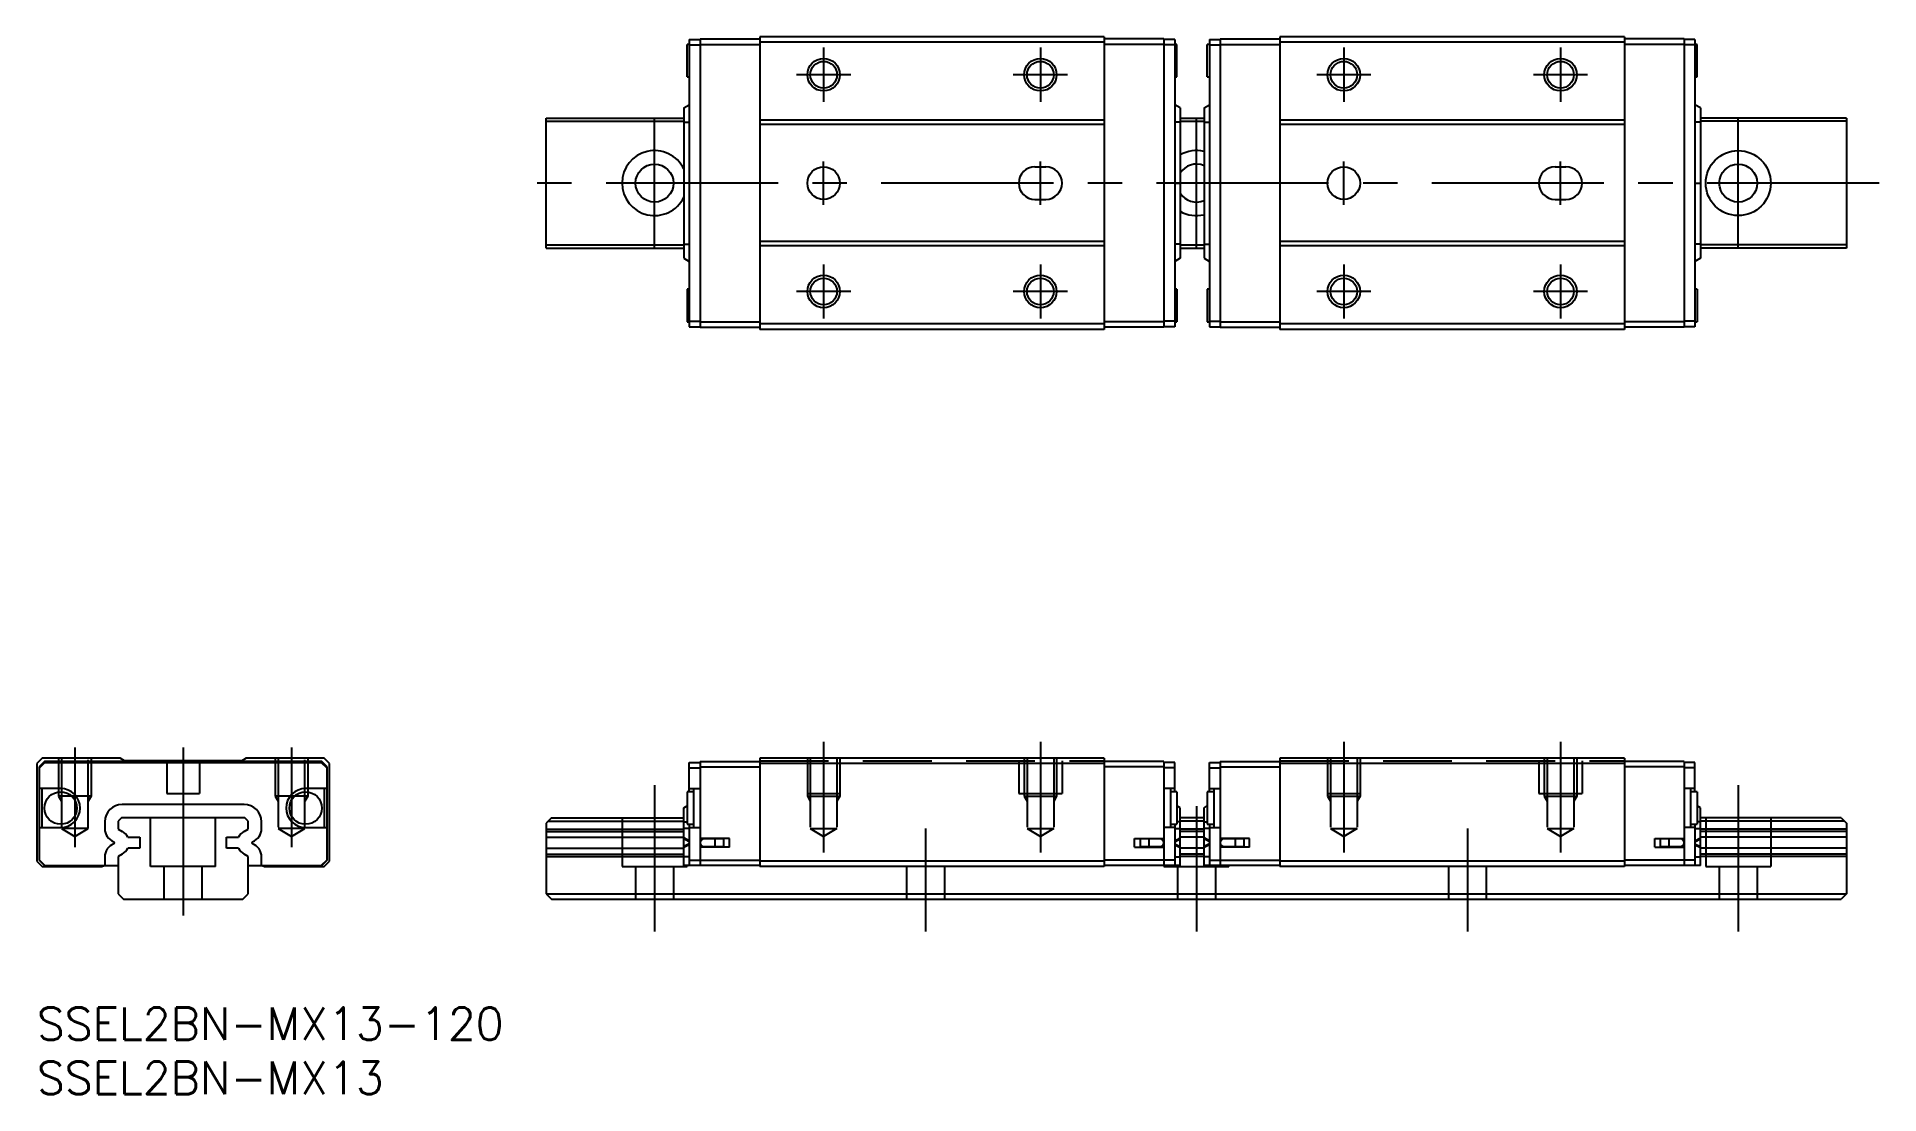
# Model space of a CAD drawing. Extents: x 0 to 170, y -8 to 90.
import ezdxf

# ---------------------------------------------------------------- set-up
doc = ezdxf.new("R2010")
doc.units = 0
doc.header["$LTSCALE"] = 0.5
doc.linetypes.add('CENTER', pattern=[50.8, 31.75, -6.35, 6.35, -6.35])
doc.linetypes.add('DASHED', pattern=[19.05, 12.7, -6.35])
for name, color, linetype in [('MSM_CENTER', 1, 'CENTER'), ('MSM_CONTINUOUS', 7, 'CONTINUOUS'), ('MSM_DASHED', 4, 'DASHED'), ('MSM_NARROW', 5, 'CONTINUOUS'), ('MSM_PART_NUMBER', 7, 'CONTINUOUS')]:
    doc.layers.add(name, color=color, linetype=linetype)
doc.styles.get("Standard").update_dxf_attribs({"font": 'txt.shx', "height": 3, "bigfont": 'bigfont.shx'})

# ---------------------------------------------------------------- blocks, each defined once
blk = doc.blocks.new('*U2')
at = {"layer": 'MSM_PART_NUMBER'}
blk.add_text('SSEL2BN-MX13-120', height=3, dxfattribs=at).set_placement((0, -3))
blk = doc.blocks.new('*U3')
at = {"layer": 'MSM_PART_NUMBER'}
blk.add_text('SSEL2BN-MX13', height=3, dxfattribs=at).set_placement((0, -8))

msp = doc.modelspace()

# ---------------------------------------------------------------- linework, layer by layer
at = {"layer": 'MSM_CENTER'}
for p, q in [((72.6, 88.57), (72.6, 83.57)), ((92.6, 88.57), (92.6, 83.57)), ((120.6, 88.57), (120.6, 83.57)), ((140.6, 88.57), (140.6, 83.57)), ((75.1, 86.07), (70.1, 86.07)), ((95.1, 86.07), (90.1, 86.07)), ((123.1, 86.07), (118.1, 86.07)), ((143.1, 86.07), (138.1, 86.07)), ((57, 70.07), (57, 82.07)), ((107, 70.07), (107, 82.07)), ((157, 70.07), (157, 82.07)), ((72.6, 74.07), (72.6, 78.07)), ((92.6, 74.07), (92.6, 78.07)), ((120.6, 74.07), (120.6, 78.07)), ((140.6, 74.07), (140.6, 78.07)), ((170, 76.07), (44, 76.07)), ((72.6, 68.57), (72.6, 63.57)), ((92.6, 68.57), (92.6, 63.57)), ((120.6, 68.57), (120.6, 63.57)), ((140.6, 68.57), (140.6, 63.57)), ((75.1, 66.07), (70.1, 66.07)), ((95.1, 66.07), (90.1, 66.07)), ((123.1, 66.07), (118.1, 66.07)), ((143.1, 66.07), (138.1, 66.07)), ((3.5, 24), (3.5, 14.79)), ((13.5, 24), (13.5, 8.5)), ((23.5, 24), (23.5, 14.79)), ((72.6, 24.5), (72.6, 14.29)), ((92.6, 24.5), (92.6, 14.29)), ((120.6, 24.5), (120.6, 14.29)), ((140.6, 24.5), (140.6, 14.29)), ((57, 20.5), (57, 7)), ((157, 20.5), (157, 7)), ((107, 18.58), (107, 7)), ((82, 16.5), (82, 7)), ((132, 16.5), (132, 7))]:
    msp.add_line(p, q, dxfattribs=at)
at = {"layer": 'MSM_CONTINUOUS'}
for p, q in [((60, 85.87), (60, 88.87)), ((60.2, 88.87), (60, 88.87)), ((60.2, 89.32), (60.2, 62.82)), ((60.2, 89.32), (61.2, 89.32)), ((60.2, 88.82), (61.2, 88.82)), ((61.2, 89.37), (61.2, 62.77)), ((61.2, 89.37), (66.7, 89.37)), ((61.2, 88.87), (66.7, 88.87)), ((98.5, 89.57), (66.7, 89.57)), ((66.7, 89.57), (66.7, 62.57)), ((98.5, 89.07), (66.7, 89.07)), ((98.5, 89.57), (98.5, 62.57)), ((104, 89.37), (98.5, 89.37)), ((104, 88.87), (98.5, 88.87)), ((104, 89.37), (104, 62.77)), ((105, 89.32), (104, 89.32)), ((105, 88.82), (104, 88.82)), ((105, 89.32), (105, 62.82)), ((105.2, 88.87), (105, 88.87)), ((105.2, 85.87), (105.2, 88.87)), ((108, 85.87), (108, 88.87)), ((108.2, 88.87), (108, 88.87)), ((108.2, 89.32), (108.2, 62.82)), ((108.2, 89.32), (109.2, 89.32)), ((108.2, 88.82), (109.2, 88.82)), ((109.2, 89.37), (109.2, 62.77)), ((109.2, 89.37), (114.7, 89.37)), ((109.2, 88.87), (114.7, 88.87)), ((114.7, 89.57), (114.7, 62.57)), ((146.5, 89.57), (114.7, 89.57)), ((146.5, 89.07), (114.7, 89.07)), ((146.5, 89.57), (146.5, 62.57)), ((152, 89.37), (146.5, 89.37)), ((152, 88.87), (146.5, 88.87)), ((152, 89.37), (152, 62.77)), ((153, 89.32), (152, 89.32)), ((153, 88.82), (152, 88.82)), ((153, 89.32), (153, 62.82)), ((153.2, 88.87), (153, 88.87)), ((153.2, 85.87), (153.2, 88.87)), ((60, 85.87), (60.2, 85.87)), ((105, 85.87), (105.2, 85.87)), ((108, 85.87), (108.2, 85.87)), ((153, 85.87), (153.2, 85.87)), ((47, 82.07), (59.7, 82.07)), ((47, 70.07), (47, 82.07)), ((47, 81.77), (59.7, 81.77)), ((59.7, 83), (60.2, 83.3)), ((59.7, 83), (59.7, 69.14)), ((59.7, 81.7), (60.2, 81.7)), ((98.5, 81.87), (66.7, 81.87)), ((105.5, 83), (105, 83.3)), ((105.5, 81.7), (105, 81.7)), ((105.5, 83), (105.5, 69.14)), ((105.5, 82.07), (107.7, 82.07)), ((105.5, 81.77), (107.7, 81.77)), ((107.7, 83), (108.2, 83.3)), ((107.7, 83), (107.7, 69.14)), ((107.7, 81.7), (108.2, 81.7)), ((146.5, 81.87), (114.7, 81.87)), ((153.5, 83), (153, 83.3)), ((153.5, 81.7), (153, 81.7)), ((153.5, 83), (153.5, 69.14)), ((167, 82.07), (153.5, 82.07)), ((167, 81.77), (153.5, 81.77)), ((167, 82.07), (167, 70.07)), ((98.5, 81.47), (66.7, 81.47)), ((146.5, 81.47), (114.7, 81.47)), ((92.1, 77.57), (93.1, 77.57)), ((140.1, 77.57), (141.1, 77.57)), ((60.2, 76.07), (59.7, 76.07)), ((105, 76.07), (105.5, 76.07)), ((108.2, 76.07), (107.7, 76.07)), ((153, 76.07), (153.5, 76.07)), ((92.1, 74.57), (93.1, 74.57)), ((140.1, 74.57), (141.1, 74.57)), ((47, 70.37), (59.7, 70.37)), ((47, 70.07), (59.7, 70.07)), ((59.7, 70.44), (60.2, 70.44)), ((98.5, 70.67), (66.7, 70.67)), ((98.5, 70.27), (66.7, 70.27)), ((105.5, 70.44), (105, 70.44)), ((105.5, 70.37), (107.7, 70.37)), ((105.5, 70.07), (107.7, 70.07)), ((107.7, 70.44), (108.2, 70.44)), ((146.5, 70.67), (114.7, 70.67)), ((146.5, 70.27), (114.7, 70.27)), ((153.5, 70.44), (153, 70.44)), ((167, 70.37), (153.5, 70.37)), ((167, 70.07), (153.5, 70.07)), ((59.7, 69.14), (60.2, 68.84)), ((105.5, 69.14), (105, 68.84)), ((107.7, 69.14), (108.2, 68.84)), ((153.5, 69.14), (153, 68.84)), ((60, 66.27), (60, 63.27)), ((60.2, 66.27), (60, 66.27)), ((105.2, 66.27), (105, 66.27)), ((105.2, 66.27), (105.2, 63.27)), ((108, 66.27), (108, 63.27)), ((108.2, 66.27), (108, 66.27)), ((153.2, 66.27), (153, 66.27)), ((153.2, 66.27), (153.2, 63.27)), ((60, 63.27), (60.2, 63.27)), ((60.2, 63.32), (61.2, 63.32)), ((61.2, 63.27), (66.7, 63.27)), ((98.5, 63.07), (66.7, 63.07)), ((104, 63.27), (98.5, 63.27)), ((105, 63.32), (104, 63.32)), ((105, 63.27), (105.2, 63.27)), ((108, 63.27), (108.2, 63.27)), ((108.2, 63.32), (109.2, 63.32)), ((109.2, 63.27), (114.7, 63.27)), ((146.5, 63.07), (114.7, 63.07)), ((152, 63.27), (146.5, 63.27)), ((153, 63.32), (152, 63.32)), ((153, 63.27), (153.2, 63.27)), ((60.2, 62.82), (61.2, 62.82)), ((61.2, 62.77), (66.7, 62.77)), ((98.5, 62.57), (66.7, 62.57)), ((104, 62.77), (98.5, 62.77)), ((105, 62.82), (104, 62.82)), ((108.2, 62.82), (109.2, 62.82)), ((109.2, 62.77), (114.7, 62.77)), ((146.5, 62.57), (114.7, 62.57)), ((152, 62.77), (146.5, 62.77)), ((153, 62.82), (152, 62.82)), ((0.5, 23), (0, 22.5)), ((0, 22.5), (0, 13.5)), ((0.7, 22.7), (0.2, 22.2)), ((0.2, 22.2), (0.2, 13.6)), ((0.25, 22.1), (0.75, 22.6)), ((0.25, 20.2), (0.25, 22.1)), ((7.7, 23), (0.5, 23)), ((26.3, 22.7), (0.7, 22.7)), ((0.75, 22.6), (26.25, 22.6)), ((8.1, 22.75), (7.7, 23)), ((18.9, 22.75), (8.1, 22.75)), ((19.3, 23), (18.9, 22.75)), ((26.5, 23), (19.3, 23)), ((26.25, 22.6), (26.75, 22.1)), ((26.8, 22.2), (26.3, 22.7)), ((27, 22.5), (26.5, 23)), ((26.75, 22.1), (26.75, 20.2)), ((26.8, 13.6), (26.8, 22.2)), ((27, 13.5), (27, 22.5)), ((60.2, 19.9), (60.2, 22.6)), ((60.2, 22.6), (61.2, 22.6)), ((61.2, 22.7), (61.2, 13.1)), ((61.2, 22.7), (66.7, 22.7)), ((61.2, 22.2), (66.7, 22.2)), ((98.5, 23), (66.7, 23)), ((66.7, 23), (66.7, 13)), ((98.5, 22.5), (66.7, 22.5)), ((98.5, 23), (98.5, 13)), ((104, 22.7), (98.5, 22.7)), ((104, 22.2), (98.5, 22.2)), ((104, 22.7), (104, 13.1)), ((105, 22.6), (104, 22.6)), ((105, 19.9), (105, 22.6)), ((108.2, 19.9), (108.2, 22.6)), ((108.2, 22.6), (109.2, 22.6)), ((109.2, 22.7), (109.2, 13.1)), ((109.2, 22.7), (114.7, 22.7)), ((109.2, 22.2), (114.7, 22.2)), ((146.5, 23), (114.7, 23)), ((114.7, 23), (114.7, 13)), ((146.5, 22.5), (114.7, 22.5)), ((146.5, 23), (146.5, 13)), ((152, 22.7), (146.5, 22.7)), ((152, 22.2), (146.5, 22.2)), ((152, 22.7), (152, 13.1)), ((153, 22.6), (152, 22.6)), ((153, 19.9), (153, 22.6)), ((60.2, 22.1), (61.2, 22.1)), ((105, 22.1), (104, 22.1)), ((108.2, 22.1), (109.2, 22.1)), ((153, 22.1), (152, 22.1)), ((2.2, 20.2), (0.25, 20.2)), ((0.45, 20.2), (0.45, 16.6)), ((19.13, 18.73), (7.87, 18.73)), ((26.75, 20.2), (24.8, 20.2)), ((26.55, 16.6), (26.55, 20.2)), ((60, 19.9), (60, 16.9)), ((60.6, 19.9), (60, 19.9)), ((60.2, 20.2), (61.2, 20.2)), ((60.6, 20.2), (60.6, 16.6)), ((105, 20.2), (104, 20.2)), ((104.6, 20.2), (104.6, 16.6)), ((105.2, 19.9), (104.6, 19.9)), ((105.2, 19.9), (105.2, 16.9)), ((108, 19.9), (108, 16.9)), ((108.6, 19.9), (108, 19.9)), ((108.2, 20.2), (109.2, 20.2)), ((108.6, 20.2), (108.6, 16.6)), ((153, 20.2), (152, 20.2)), ((152.6, 20.2), (152.6, 16.6)), ((153.2, 19.9), (152.6, 19.9)), ((153.2, 19.9), (153.2, 16.9)), ((6.27, 17.13), (6.27, 16.51)), ((7.8, 17.5), (7.5, 17.2)), ((7.5, 17.2), (7.5, 16.46)), ((19.2, 17.5), (7.8, 17.5)), ((19.5, 17.2), (19.2, 17.5)), ((19.5, 16.46), (19.5, 17.2)), ((20.73, 16.51), (20.73, 17.13)), ((47.5, 17.5), (47, 17)), ((47.2, 17.2), (59.7, 17.2)), ((47.5, 17.5), (59.7, 17.5)), ((59.7, 18.43), (60, 18.61)), ((59.7, 13.1), (59.7, 18.43)), ((59.7, 17.13), (60, 17.13)), ((105.5, 18.43), (105.2, 18.61)), ((105.5, 17.13), (105.2, 17.13)), ((105.5, 13.1), (105.5, 18.43)), ((107.7, 17.5), (105.5, 17.5)), ((107.7, 17.2), (105.5, 17.2)), ((107.7, 18.43), (108, 18.61)), ((107.7, 13.1), (107.7, 18.43)), ((107.7, 17.13), (108, 17.13)), ((153.5, 18.43), (153.2, 18.61)), ((153.5, 17.13), (153.2, 17.13)), ((153.5, 13.1), (153.5, 18.43)), ((166.5, 17.5), (153.5, 17.5)), ((166.8, 17.2), (153.5, 17.2)), ((166.5, 17.5), (167, 17)), ((0.25, 16.6), (2.2, 16.6)), ((0.25, 13.6), (0.25, 16.6)), ((7.5, 16.46), (7.87, 16.25)), ((8.39, 15.7), (9.5, 15.7)), ((9.5, 15.7), (9.5, 14.7)), ((17.5, 14.7), (17.5, 15.7)), ((17.5, 15.7), (18.61, 15.7)), ((19.13, 16.25), (19.5, 16.46)), ((24.8, 16.6), (26.75, 16.6)), ((26.75, 16.6), (26.75, 13.6)), ((47, 17), (47, 10.5)), ((47, 16.46), (59.7, 16.46)), ((47, 16.25), (59.7, 16.25)), ((47, 15.7), (59.7, 15.7)), ((60.2, 16.51), (59.7, 16.51)), ((60.2, 15.38), (59.7, 15.64)), ((60.2, 15.29), (59.7, 15.55)), ((60, 16.9), (60.6, 16.9)), ((60.2, 16.9), (60.2, 13.1)), ((60.2, 16.6), (61.2, 16.6)), ((63.9, 15.6), (61.2, 15.6)), ((63.4, 15.55), (61.55, 15.55)), ((62, 15.55), (62, 15.6)), ((62.46, 15.55), (62.46, 15.6)), ((62.6, 14.85), (62.6, 15.55)), ((63.4, 14.85), (63.4, 15.55)), ((63.9, 14.8), (63.9, 15.6)), ((101.3, 15.6), (104, 15.6)), ((101.3, 14.8), (101.3, 15.6)), ((103.65, 15.55), (101.8, 15.55)), ((101.8, 15.55), (101.8, 14.85)), ((102.6, 15.55), (102.6, 14.85)), ((102.74, 15.55), (102.74, 15.6)), ((103.2, 15.55), (103.2, 15.6)), ((105, 16.6), (104, 16.6)), ((104.6, 16.9), (105.2, 16.9)), ((105, 16.9), (105, 13.1)), ((105, 16.51), (105.5, 16.51)), ((105, 15.38), (105.5, 15.64)), ((105, 15.29), (105.5, 15.55)), ((107.7, 16.46), (105.5, 16.46)), ((107.7, 16.25), (105.5, 16.25)), ((107.7, 15.7), (105.5, 15.7)), ((108.2, 16.51), (107.7, 16.51)), ((108.2, 15.38), (107.7, 15.64)), ((108.2, 15.29), (107.7, 15.55)), ((108, 16.9), (108.6, 16.9)), ((108.2, 16.9), (108.2, 13.1)), ((108.2, 16.6), (109.2, 16.6)), ((111.9, 15.6), (109.2, 15.6)), ((111.4, 15.55), (109.55, 15.55)), ((110, 15.55), (110, 15.6)), ((110.46, 15.55), (110.46, 15.6)), ((110.6, 14.85), (110.6, 15.55)), ((111.4, 14.85), (111.4, 15.55)), ((111.9, 14.8), (111.9, 15.6)), ((149.3, 15.6), (152, 15.6)), ((149.3, 14.8), (149.3, 15.6)), ((149.8, 15.55), (149.8, 14.85)), ((151.65, 15.55), (149.8, 15.55)), ((150.6, 15.55), (150.6, 14.85)), ((150.74, 15.55), (150.74, 15.6)), ((151.2, 15.55), (151.2, 15.6)), ((153, 16.6), (152, 16.6)), ((152.6, 16.9), (153.2, 16.9)), ((153, 16.9), (153, 13.1)), ((153, 16.51), (153.5, 16.51)), ((153, 15.38), (153.5, 15.64)), ((153, 15.29), (153.5, 15.55)), ((167, 16.46), (153.5, 16.46)), ((167, 16.25), (153.5, 16.25)), ((167, 15.7), (153.5, 15.7)), ((167, 17), (167, 10.5)), ((0.2, 13.6), (0.7, 13.1)), ((0.75, 13.1), (0.25, 13.6)), ((6.27, 13.89), (6.27, 13.1)), ((7.87, 14.15), (7.5, 13.94)), ((7.5, 13.94), (7.5, 10.5)), ((9.5, 14.7), (8.39, 14.7)), ((18.61, 14.7), (17.5, 14.7)), ((19.5, 13.94), (19.13, 14.15)), ((19.5, 10.5), (19.5, 13.94)), ((20.73, 13.1), (20.73, 13.89)), ((26.75, 13.6), (26.25, 13.1)), ((26.3, 13.1), (26.8, 13.6)), ((47, 14.7), (59.7, 14.7)), ((47, 14.15), (59.7, 14.15)), ((47, 13.94), (59.7, 13.94)), ((60.2, 15.11), (59.7, 14.85)), ((60.2, 15.02), (59.7, 14.76)), ((60.2, 13.89), (59.7, 13.89)), ((60.2, 15.11), (60.2, 15.11)), ((60.2, 13.6), (66.7, 13.6)), ((63.9, 14.8), (61.2, 14.8)), ((61.55, 14.85), (63.4, 14.85)), ((62, 14.8), (62, 14.85)), ((62.46, 14.8), (62.46, 14.85)), ((105, 13.6), (98.5, 13.6)), ((101.3, 14.8), (104, 14.8)), ((101.8, 14.85), (103.65, 14.85)), ((102.74, 14.8), (102.74, 14.85)), ((103.2, 14.8), (103.2, 14.85)), ((105, 15.11), (105.5, 14.85)), ((105, 15.11), (105, 15.11)), ((105, 15.02), (105.5, 14.76)), ((105, 13.89), (105.5, 13.89)), ((107.7, 14.7), (105.5, 14.7)), ((107.7, 14.15), (105.5, 14.15)), ((107.7, 13.94), (105.5, 13.94)), ((108.2, 15.11), (107.7, 14.85)), ((108.2, 15.02), (107.7, 14.76)), ((108.2, 13.89), (107.7, 13.89)), ((108.2, 15.11), (108.2, 15.11)), ((108.2, 13.6), (114.7, 13.6)), ((111.9, 14.8), (109.2, 14.8)), ((109.55, 14.85), (111.4, 14.85)), ((110, 14.8), (110, 14.85)), ((110.46, 14.8), (110.46, 14.85)), ((153, 13.6), (146.5, 13.6)), ((149.3, 14.8), (152, 14.8)), ((149.8, 14.85), (151.65, 14.85)), ((150.74, 14.8), (150.74, 14.85)), ((151.2, 14.8), (151.2, 14.85)), ((153, 15.11), (153.5, 14.85)), ((153, 15.11), (153, 15.11)), ((153, 15.02), (153.5, 14.76)), ((153, 13.89), (153.5, 13.89)), ((167, 14.7), (153.5, 14.7)), ((167, 14.15), (153.5, 14.15)), ((167, 13.94), (153.5, 13.94)), ((0, 13.5), (0.5, 13)), ((0.5, 13), (6, 13)), ((0.7, 13.1), (7.5, 13.1)), ((6, 13), (6.22, 13.1)), ((19.5, 13.1), (26.3, 13.1)), ((20.78, 13.1), (21, 13)), ((21, 13), (26.5, 13)), ((26.5, 13), (27, 13.5)), ((66.7, 13.1), (59.7, 13.1)), ((98.5, 13.5), (66.7, 13.5)), ((98.5, 13), (66.7, 13)), ((105.5, 13.1), (98.5, 13.1)), ((114.7, 13.1), (107.7, 13.1)), ((146.5, 13.5), (114.7, 13.5)), ((146.5, 13), (114.7, 13)), ((153.5, 13.1), (146.5, 13.1)), ((7.5, 10.5), (8, 10)), ((19, 10), (19.5, 10.5)), ((47, 10.5), (167, 10.5)), ((47, 10.5), (47.5, 10)), ((167, 10.5), (166.5, 10)), ((8, 10), (19, 10)), ((47.5, 10), (166.5, 10))]:
    msp.add_line(p, q, dxfattribs=at)
for centre, radius in [((72.6, 86.07), 1.23), ((92.6, 86.07), 1.23), ((120.6, 86.07), 1.23), ((140.6, 86.07), 1.23), ((157, 76.07), 3), ((57, 76.07), 1.75), ((72.6, 76.07), 1.5), ((120.6, 76.07), 1.5), ((157, 76.07), 1.75), ((72.6, 66.07), 1.23), ((92.6, 66.07), 1.23), ((120.6, 66.07), 1.23), ((140.6, 66.07), 1.23), ((2.2, 18.4), 1.5), ((24.8, 18.4), 1.5)]:
    msp.add_circle(centre, radius, dxfattribs=at)
for centre, radius, start, end in [((57, 76.07), 3, 25.8419, 334.1581), ((107, 76.07), 3, 76.5066, 120), ((92.1, 76.07), 1.5, 90, 270), ((93.1, 76.07), 1.5, 270, 90), ((107, 76.07), 1.75, 66.4218, 148.9973), ((140.1, 76.07), 1.5, 90, 270), ((141.1, 76.07), 1.5, 270, 90), ((107, 76.07), 1.75, 211.0027, 293.5782), ((107, 76.07), 3, 240, 283.4934), ((2.2, 18.4), 1.8, 270, 90), ((7.87, 17.13), 1.6, 90, 180), ((19.13, 17.13), 1.6, 0, 90), ((24.8, 18.4), 1.8, 90, 270), ((7.57, 16.51), 1.3, 180, 248.8053), ((7.21, 15.11), 1.32, 26.598, 60.0008), ((19.79, 15.11), 1.32, 119.9992, 153.402), ((19.43, 16.51), 1.3, 291.1947, 0), ((61.55, 15.2), 0.35, 90, 270), ((103.65, 15.2), 0.35, 270, 90), ((109.55, 15.2), 0.35, 90, 270), ((151.65, 15.2), 0.35, 270, 90), ((7.57, 13.89), 1.3, 111.1947, 180), ((7.06, 15.2), 0.1, 291.1947, 68.8053), ((7.21, 15.29), 1.32, 299.9992, 333.402), ((19.79, 15.29), 1.32, 206.598, 240.0008), ((19.94, 15.2), 0.1, 111.1947, 248.8053), ((19.43, 13.89), 1.3, 0, 68.8053)]:
    msp.add_arc(centre, radius, start, end, dxfattribs=at)
at = {"layer": 'MSM_DASHED'}
for p, q in [((2, 23), (2, 19.5)), ((2.27, 23), (2.27, 16.5)), ((4.73, 16.5), (4.73, 23)), ((5, 23), (5, 19.5)), ((12, 22.75), (12, 19.75)), ((15, 22.75), (15, 19.75)), ((22, 23), (22, 19.5)), ((22.27, 23), (22.27, 16.5)), ((24.73, 16.5), (24.73, 23)), ((25, 23), (25, 19.5)), ((66.7, 22.75), (98.5, 22.75)), ((71.1, 23), (71.1, 19.5)), ((71.37, 23), (71.37, 16.5)), ((73.83, 23), (73.83, 16.5)), ((74.1, 23), (74.1, 19.5)), ((90.6, 22.75), (90.6, 19.75)), ((91.1, 23), (91.1, 19.5)), ((91.37, 23), (91.37, 16.5)), ((93.83, 23), (93.83, 16.5)), ((94.1, 23), (94.1, 19.5)), ((94.6, 22.75), (94.6, 19.75)), ((114.7, 22.75), (146.5, 22.75)), ((119.1, 23), (119.1, 19.5)), ((119.37, 23), (119.37, 16.5)), ((121.83, 23), (121.83, 16.5)), ((122.1, 23), (122.1, 19.5)), ((138.6, 22.75), (138.6, 19.75)), ((139.1, 23), (139.1, 19.5)), ((139.37, 23), (139.37, 16.5)), ((141.83, 23), (141.83, 16.5)), ((142.1, 23), (142.1, 19.5)), ((142.6, 22.75), (142.6, 19.75)), ((5, 19.5), (2, 19.5)), ((2, 19.5), (2.27, 19.03)), ((5, 19.5), (4.73, 19.03)), ((12, 19.75), (15, 19.75)), ((25, 19.5), (22, 19.5)), ((22, 19.5), (22.27, 19.03)), ((25, 19.5), (24.73, 19.03)), ((71.1, 19.75), (74.1, 19.75)), ((71.1, 19.5), (71.37, 19.03)), ((71.1, 19.5), (74.1, 19.5)), ((74.1, 19.5), (73.83, 19.03)), ((90.6, 19.75), (94.6, 19.75)), ((91.1, 19.5), (91.37, 19.03)), ((91.1, 19.5), (94.1, 19.5)), ((94.1, 19.5), (93.83, 19.03)), ((119.1, 19.75), (122.1, 19.75)), ((119.1, 19.5), (119.37, 19.03)), ((119.1, 19.5), (122.1, 19.5)), ((122.1, 19.5), (121.83, 19.03)), ((138.6, 19.75), (142.6, 19.75)), ((139.1, 19.5), (139.37, 19.03)), ((139.1, 19.5), (142.1, 19.5)), ((142.1, 19.5), (141.83, 19.03)), ((10.5, 13), (10.5, 17.5)), ((16.5, 13), (16.5, 17.5)), ((54, 17.5), (54, 13)), ((154, 17.5), (154, 13)), ((160, 17.5), (160, 13)), ((2.27, 16.5), (3.5, 15.79)), ((4.73, 16.5), (2.27, 16.5)), ((3.5, 15.79), (4.73, 16.5)), ((22.27, 16.5), (23.5, 15.79)), ((24.73, 16.5), (22.27, 16.5)), ((23.5, 15.79), (24.73, 16.5)), ((71.37, 16.5), (73.83, 16.5)), ((71.37, 16.5), (72.6, 15.79)), ((73.83, 16.5), (72.6, 15.79)), ((91.37, 16.5), (93.83, 16.5)), ((91.37, 16.5), (92.6, 15.79)), ((93.83, 16.5), (92.6, 15.79)), ((119.37, 16.5), (121.83, 16.5)), ((119.37, 16.5), (120.6, 15.79)), ((121.83, 16.5), (120.6, 15.79)), ((139.37, 16.5), (141.83, 16.5)), ((139.37, 16.5), (140.6, 15.79)), ((141.83, 16.5), (140.6, 15.79)), ((16.5, 13), (10.5, 13)), ((11.75, 10), (11.75, 13)), ((15.25, 10), (15.25, 13)), ((54, 13), (60, 13)), ((55.25, 13), (55.25, 10)), ((58.75, 13), (58.75, 10)), ((60, 13.1), (60, 13)), ((80.25, 13), (80.25, 10)), ((83.75, 13), (83.75, 10)), ((104, 13.1), (104, 13)), ((104, 13), (110, 13)), ((105.25, 13), (105.25, 10)), ((108.75, 13), (108.75, 10)), ((110, 13.1), (110, 13)), ((130.25, 13), (130.25, 10)), ((133.75, 13), (133.75, 10)), ((154, 13), (160, 13)), ((155.25, 13), (155.25, 10)), ((158.75, 13), (158.75, 10))]:
    msp.add_line(p, q, dxfattribs=at)
at = {"layer": 'MSM_NARROW'}
for centre in [(72.6, 86.07), (92.6, 86.07), (120.6, 86.07), (140.6, 86.07), (72.6, 66.07), (92.6, 66.07), (120.6, 66.07), (140.6, 66.07)]:
    msp.add_circle(centre, 1.5, dxfattribs=at)

# ---------------------------------------------------------------- block references
at = {"layer": 'MSM_CONTINUOUS'}
for name in ['*U2', '*U3']:
    msp.add_blockref(name, (0, 0), dxfattribs=at)

doc.saveas('drawing.dxf')
